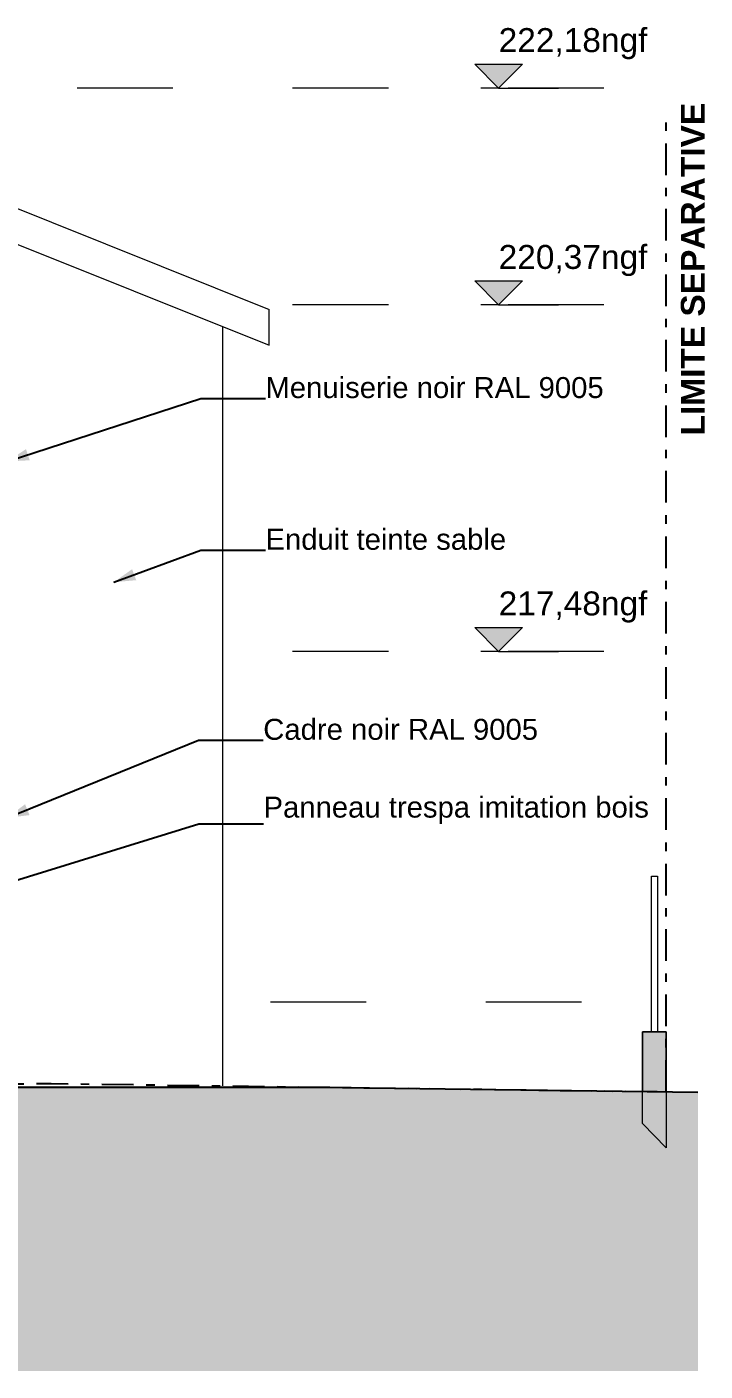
# Model space of a CAD drawing. Header units: millimetres. Extents: x 318905 to 439572, y -5133 to 105868.
# Drawn here: x 333024 to 338692, y -3082 to 8145 of the extents above; entities that cross this region are included whole.
import ezdxf

# ---------------------------------------------------------------- set-up
doc = ezdxf.new("R2010")
doc.units = ezdxf.units.MM
doc.header["$MEASUREMENT"] = 0
for name, pattern in [('AStair_dashed', [1800, 800, -1000]), ('Axe', [546.805537, 264.583325, -105.833328, 70.555556, -105.833328]), ('Tiretet', [546.805537, 264.583325, -105.833328, 70.555556, -105.833328])]:
    doc.linetypes.add(name, pattern=pattern)
for name, color, linetype, lineweight in [('0_Stylo_No__1', 7, 'Continuous', 5), ('0_Stylo_No__98', 154, 'Continuous', 0), ('2D -  Dessin général_Stylo_No__1', 7, 'Continuous', 5), ('2D -  Dessin général_Stylo_No__141', 1, 'Continuous', 25), ('2D -  Dessin général_Stylo_No__21', 7, 'Continuous', 25), ('2D - Dessin général_Stylo_No__1', 7, 'Continuous', 5), ('2D - Dessins placés (Géomètre)_Stylo_No__141', 1, 'Continuous', 25), ('2D - Ttes échelles - Textes_Stylo_No__141', 1, 'Continuous', 25), ('INTI_Etiquettes_Stylo_No__1', 7, 'Continuous', 5)]:
    doc.layers.add(name, color=color, linetype=linetype, lineweight=lineweight)
doc.layers.add('2D -  Dessin général_Stylo_No__81', color=7, linetype='Continuous', lineweight=13, true_color=0x6a6a6a)
doc.layers.add('2D - Dessin général_Stylo_No__102', color=7, linetype='Continuous', lineweight=0, true_color=0xcccccc)
doc.styles.add('STYLE_GENERE_1', font='Arial')
doc.styles.add('STYLE_GENERE_2', font='Arial')
doc.styles.add('STYLE_GENERE_3', font='')
doc.styles.get('STYLE_GENERE_3').set_extended_font_data('Arial')
doc.dimstyles.new('STYLE_GENERE__3', dxfattribs={"dimtxt": 0.18, "dimasz": 182.4, "dimexe": 0.18, "dimexo": 0.0625, "dimgap": 0.09, "dimtad": 0, "dimtih": 1, "dimtoh": 1, "dimdec": 4, "dimzin": 0, "dimdsep": 46, "dimcen": 0.09, "dimadec": 0, "dimazin": 0, "dimtfac": 1, "dimtdec": 4, "dimtmove": 0, "dimatfit": 3, "dimldrblk": 'ARROWHEAD_5', "dimfxl": 0, "dimtolj": 1, "dimtzin": 0, "dimarcsym": 0})

# ---------------------------------------------------------------- blocks, each defined once
blk = doc.blocks.new('Cotation_1', base_point=(336967, 2929))
at = {"layer": '0_Stylo_No__98', "linetype": 'Continuous'}
for points in [[(336967, 7634), (337167, 7834), (336767, 7834)], [(336967, 5823), (337167, 6023), (336767, 6023)], [(336967, 2929), (337167, 3129), (336767, 3129)]]:
    blk.add_hatch(color=256, dxfattribs=at).paths.add_polyline_path(points)
for p, q in [((336967, 7634), (336767, 7834)), ((336767, 7834), (337167, 7834)), ((337167, 7834), (336967, 7634)), ((336967, 7634), (336817, 7634)), ((336967, 7634), (337467, 7634)), ((336967, 5823), (336767, 6023)), ((336767, 6023), (337167, 6023)), ((337167, 6023), (336967, 5823)), ((336967, 5823), (336817, 5823)), ((336967, 5823), (337467, 5823)), ((336967, 2929), (336767, 3129)), ((336767, 3129), (337167, 3129)), ((337167, 3129), (336967, 2929)), ((336967, 2929), (336817, 2929)), ((336967, 2929), (337467, 2929))]:
    blk.add_line(p, q, dxfattribs=at)
at = {"layer": '0_Stylo_No__98', "char_height": 200, "attachment_point": 7, "style": 'STYLE_GENERE_3'}
for s, insert in [('\\A1;{\\pql;\\fArial|b0|i0|c0|p34;222,18ngf}', (336967, 7874)), ('\\A1;{\\pql;\\fArial|b0|i0|c0|p34;220,37ngf}', (336967, 6063)), ('\\A1;{\\pql;\\fArial|b0|i0|c0|p34;217,48ngf}', (336967, 3169))]:
    blk.add_mtext(s, dxfattribs=dict(at, insert=insert))
blk = doc.blocks.new('ARROWHEAD_5')
at = {"linetype": 'Continuous', "lineweight": 0}
blk.add_hatch(color=0, dxfattribs=at).paths.add_polyline_path([(-1, 0.2679), (0, 0), (-1, -0.2679)])
at = {"color": 0, "linetype": 'Continuous', "lineweight": 0}
blk.add_line((0, 0), (-1, 0), dxfattribs=at)

msp = doc.modelspace()

# ---------------------------------------------------------------- hatches: boundary and pattern name
at = {"layer": '2D - Dessin général_Stylo_No__1', "linetype": 'Continuous'}
msp.add_hatch(color=256, dxfattribs=at).paths.add_polyline_path([(338367.421, -1218.365), (338167.421, -1013.498), (338167.421, -248.951), (338367.421, -248.951)])
at = {"layer": '2D - Dessin général_Stylo_No__102', "linetype": 'Continuous'}
h = msp.add_hatch(dxfattribs=at)
h.set_pattern_fill('Terre', color=256, style=0, pattern_type=2)
h.set_pattern_definition([(45, (0, 0), (-137.88582, 137.88582), []), (45, (-45.96, 45.96), (-275.77163, 275.77163), []), (45, (-91.92, 91.92), (-275.77163, 275.77163), []), (135, (-137.886, 137.886), (45.961939, 45.961939), [194.99999, -194.99999])])
h.paths.add_polyline_path([(318904.862, -617.654), (318904.862, -3081.888), (338632.232, -3081.888), (338632.232, -752.503), (334659.505, -699.223), (326197.286, -710), (323798.844, -710)])

# ---------------------------------------------------------------- linework, layer by layer
at = {"layer": '0_Stylo_No__1', "linetype": 'Continuous'}
for p, q in [((330428.75, 7634.319), (335050.356, 5785.677)), ((330428.75, 7334.319), (335050.386, 5485.665)), ((335050.386, 5485.665), (335050.358, 5785.676)), ((334659.505, 5642.017), (334659.505, -699.223))]:
    msp.add_line(p, q, dxfattribs=at)
at = {"layer": '2D -  Dessin général_Stylo_No__1', "linetype": 'Continuous', "flags": 128}
for points in [[(338245.163, -248.951), (338245.163, 1051.049), (338295.163, 1051.049), (338295.163, -248.951)], [(338367.421, -748.951), (338367.421, -248.951), (338167.421, -248.951), (338167.421, -746.269)]]:
    msp.add_lwpolyline(points, dxfattribs=at)
at = {"layer": '2D -  Dessin général_Stylo_No__141', "linetype": 'Tiretet', "flags": 128}
msp.add_lwpolyline([(338367.421, -748.951), (338367.421, 7423.786)], dxfattribs=at)
at = {"layer": '2D -  Dessin général_Stylo_No__21', "linetype": 'Continuous', "flags": 128}
msp.add_lwpolyline([(318904.862, -617.654), (323006.272, -710), (328930.181, -710), (335463.066, -710), (338632.232, -752.503)], dxfattribs=at)
at = {"layer": '2D -  Dessin général_Stylo_No__81', "linetype": 'AStair_dashed'}
for p, q in [((337845.381, 7634.315), (330428.75, 7634.29)), ((337845.381, 5822.811), (334957.511, 5822.801)), ((337845.381, 2929.286), (334659.505, 2929.261)), ((337659.71, 0.002), (334659.505, -0.021))]:
    msp.add_line(p, q, dxfattribs=at)
at = {"layer": '2D - Dessin général_Stylo_No__1', "linetype": 'Continuous', "flags": 128}
msp.add_lwpolyline([(338367.421, -1218.365), (338167.421, -1013.498), (338167.421, -248.951), (338367.421, -248.951)], close=True, dxfattribs=at)
at = {"layer": '2D - Dessins placés (Géomètre)_Stylo_No__141', "linetype": 'Axe', "flags": 128}
msp.add_lwpolyline([(318904.862, -617.654), (319048.088, -554.947), (321787.953, -678.555), (322820.219, -710), (326079.005, -710), (329880.572, -710), (333226.144, -680), (338367.421, -748.951)], dxfattribs=at)

# ---------------------------------------------------------------- block references
at = {"color": 154, "linetype": 'Continuous', "lineweight": 0}
msp.add_blockref('Cotation_1', (336966.694, 2929.286), dxfattribs=at)

# ---------------------------------------------------------------- texts
at = {"layer": '2D - Ttes échelles - Textes_Stylo_No__141', "linetype": 'Continuous', "insert": (338691.955, 4732.542), "char_height": 200, "attachment_point": 7, "rotation": 90, "style": 'STYLE_GENERE_1'}
msp.add_mtext('\\A1;{\\pql;\\fArial|b1|i0|c0|p34;LIMITE SEPARATIVE}', dxfattribs=at)
at = {"layer": 'INTI_Etiquettes_Stylo_No__1', "linetype": 'Continuous', "char_height": 175, "attachment_point": 7, "style": 'STYLE_GENERE_2'}
for s, insert in [('\\A1;{\\pql;\\fArial|b0|i0|c0|p34;Menuiserie noir RAL 9005}', (335018.044, 5042.593)), ('\\A1;{\\pql;\\fArial|b0|i0|c0|p34;Enduit teinte sable}', (335018.044, 3775.36)), ('\\A1;{\\pql;\\fArial|b0|i0|c0|p34;Cadre noir RAL 9005}', (334999.488, 2188.374)), ('\\A1;{\\pql;\\fArial|b0|i0|c0|p34;Panneau trespa imitation bois}', (335001.951, 1488.28))]:
    msp.add_mtext(s, dxfattribs=dict(at, insert=insert))

# ---------------------------------------------------------------- leaders
at = {"layer": 'INTI_Etiquettes_Stylo_No__1', "linetype": 'Continuous', "annotation_type": 0, "has_hookline": 1, "hookline_direction": 0}
for points, text_width in [([(332859.046, 4515.349), (334478.044, 5042.593), (335017.954, 5042.593)], 2801.194), ([(333749.833, 3506.692), (334478.044, 3775.36), (335017.954, 3775.36)], 1983.97), ([(332859.046, 1538.638), (334459.488, 2188.374), (334999.398, 2188.374)], 2276.671), ([(332250.322, 807.355), (334461.951, 1488.28), (335001.861, 1488.28)], 3196.317)]:
    msp.add_leader(points, dimstyle='STYLE_GENERE__3', dxfattribs=dict(at, text_width=text_width))

doc.saveas('drawing.dxf')
